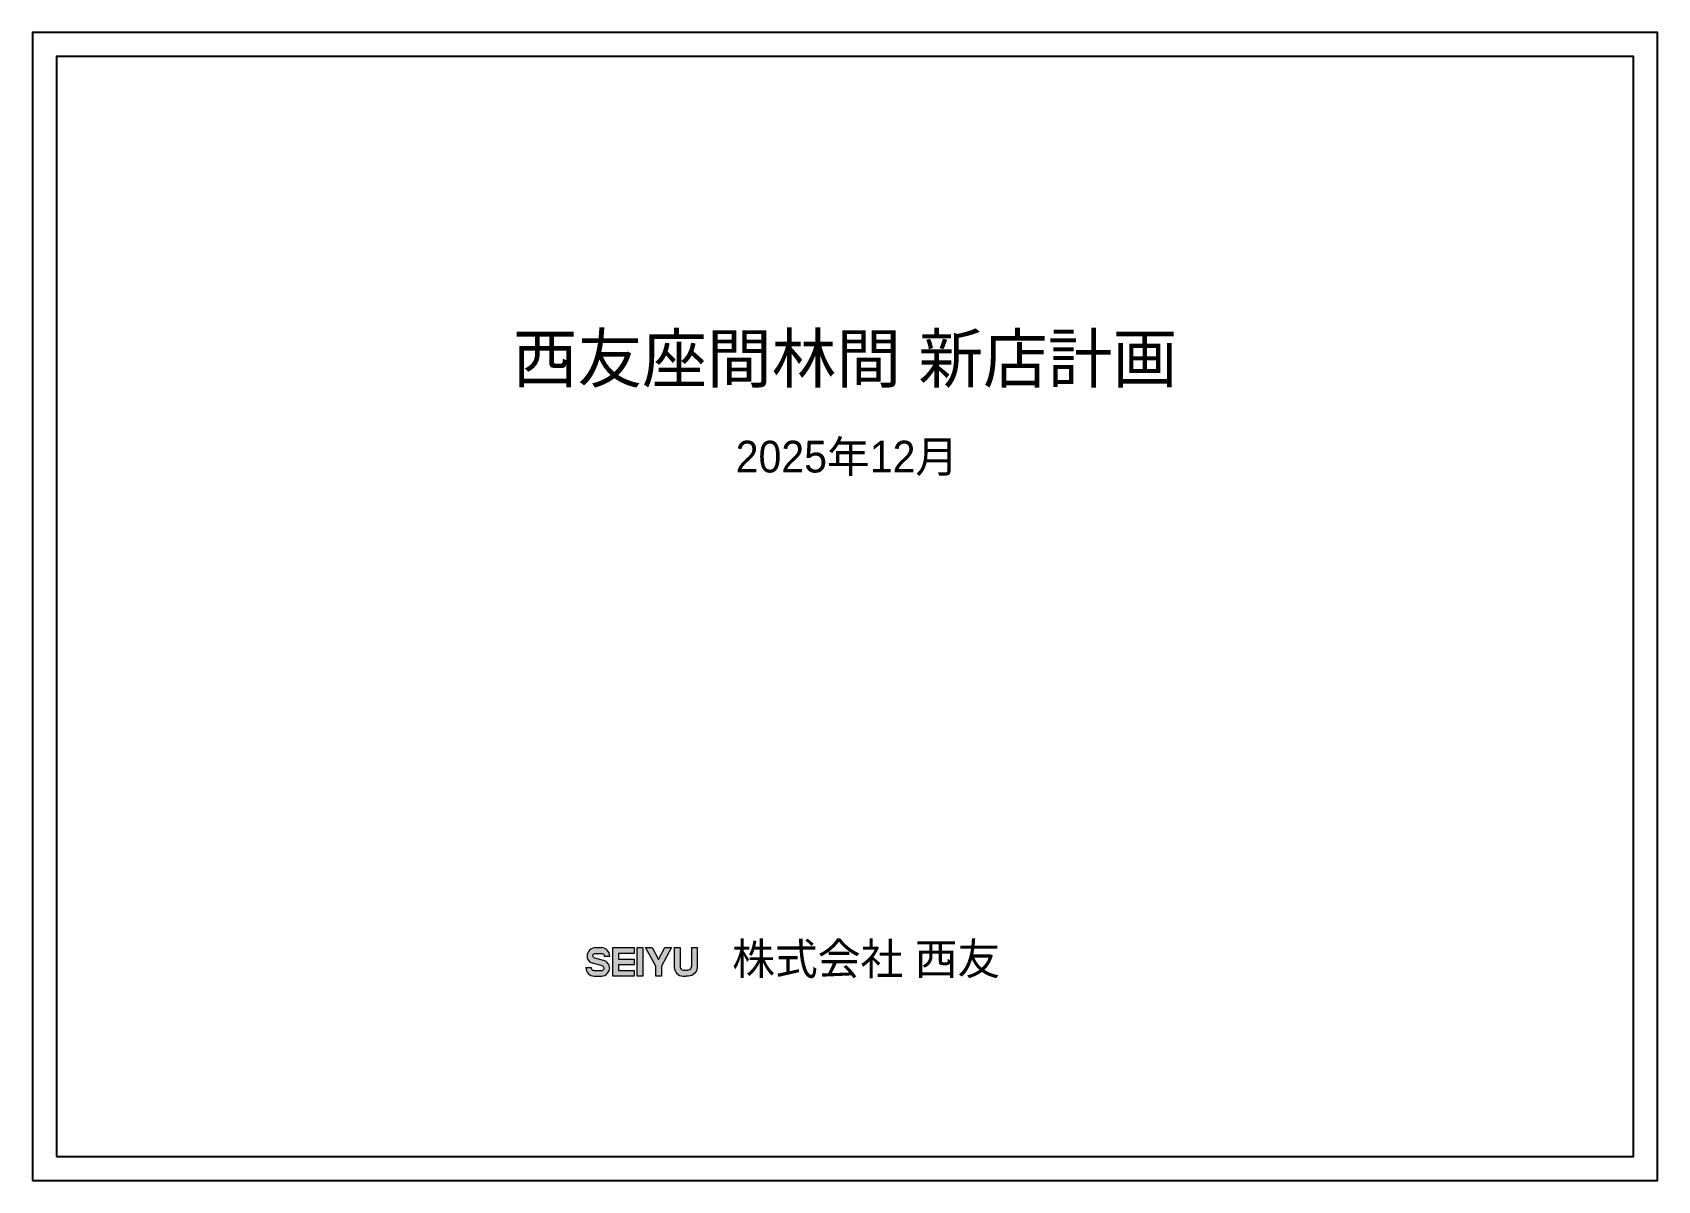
# Model space of a CAD drawing. Header units: millimetres. Extents: x 0 to 841, y 0 to 594.
import ezdxf
from ezdxf.enums import TextEntityAlignment as Align

# ---------------------------------------------------------------- set-up
doc = ezdxf.new("R2010")
doc.units = ezdxf.units.MM
doc.header["$LTSCALE"] = 0.2
doc.layers.get('Defpoints').update_dxf_attribs({"color": 40})
doc.layers.add('A_タイトル', color=7, linetype='Continuous')
doc.layers.add('A_タイトル枠', color=7, linetype='Continuous')
doc.layers.add('SEIYU_logo', color=1, linetype='Continuous', true_color=0xff0000)
doc.styles.add('スタイル1', font='MS PGothic.ttf')

msp = doc.modelspace()

# ---------------------------------------------------------------- hatches: boundary and pattern name
at = {"layer": 'SEIYU_logo'}
h = msp.add_hatch(color=256, dxfattribs=at)
h.dxf.hatch_style = 1
h.paths.add_polyline_path([(294.41, 117.51), (294.75, 117.42), (295.1, 117.34), (295.44, 117.08), (295.68, 116.81), (295.78, 116.4), (295.87, 116.06), (298.77, 116.06), (298.69, 116.91), (298.43, 117.77), (298, 118.45), (297.49, 119.13), (296.81, 119.65), (296.12, 120.07), (295.27, 120.33), (294.41, 120.5), (291.42, 120.5), (290.56, 120.33), (289.71, 120.07), (289.02, 119.65), (288.34, 119.13), (287.83, 118.45), (287.4, 117.77), (287.14, 116.91), (287.05, 116.01), (287.14, 115.2), (287.4, 114.43), (287.83, 113.75), (288.34, 113.15), (289.02, 112.72), (289.79, 112.38), (294.75, 111.01), (295.17, 110.91), (295.52, 110.58), (295.69, 110.24), (295.81, 109.89), (295.78, 109.56), (295.61, 109.3), (295.35, 109.04), (295.1, 108.87), (294.75, 108.7), (294.41, 108.7), (290.56, 108.7), (290.22, 108.79), (289.81, 108.89), (289.54, 109.13), (289.28, 109.47), (289.2, 109.81), (289.15, 110.15), (286.37, 110.16), (286.46, 109.3), (286.72, 108.44), (287.14, 107.76), (287.66, 107.08), (288.34, 106.56), (289.02, 106.14), (289.88, 105.88), (290.73, 105.71), (294.41, 105.71), (295.27, 105.88), (296.12, 106.14), (296.81, 106.56), (297.49, 107.08), (298, 107.76), (298.43, 108.44), (298.69, 109.3), (298.74, 109.87), (298.69, 110.33), (298.52, 111.01), (298.26, 111.69), (297.83, 112.29), (297.4, 112.81), (296.81, 113.23), (296.21, 113.58), (295.52, 113.83), (291.08, 115.11), (290.65, 115.29), (290.31, 115.63), (290.14, 115.97), (289.98, 116.31), (290.05, 116.65), (290.22, 116.91), (290.48, 117.17), (290.73, 117.34), (291.08, 117.51), (291.42, 117.51)])
h = msp.add_hatch(color=256, dxfattribs=at)
h.dxf.hatch_style = 1
h.paths.add_polyline_path([(311.43, 105.71), (311.43, 108.7), (303.31, 108.7), (303.31, 111.61), (311.43, 111.61), (311.43, 114.6), (303.31, 114.6), (303.31, 117.51), (311.43, 117.51), (311.43, 120.5), (300.31, 120.5), (300.31, 105.71)])
h = msp.add_hatch(color=256, dxfattribs=at)
h.dxf.hatch_style = 1
h.paths.add_polyline_path([(312.88, 105.71), (315.88, 105.71), (315.88, 120.5), (312.88, 120.5)])
h = msp.add_hatch(color=256, dxfattribs=at)
h.dxf.hatch_style = 1
h.paths.add_polyline_path([(322.55, 110.92), (322.55, 105.71), (325.45, 105.71), (325.45, 110.92), (330.67, 120.5), (327.25, 120.5), (324, 114.35), (320.66, 120.5), (317.33, 120.5)])
h = msp.add_hatch(color=256, dxfattribs=at)
h.dxf.hatch_style = 1
h.paths.add_polyline_path([(336.14, 109.04), (335.71, 109.39), (335.37, 109.9), (335.2, 110.41), (335.12, 110.92), (335.12, 120.5), (332.12, 120.5), (332.12, 110.16), (332.29, 109.3), (332.55, 108.44), (332.98, 107.76), (333.49, 107.08), (334.18, 106.56), (334.86, 106.14), (335.71, 105.88), (336.57, 105.71), (338.07, 105.71), (339.56, 105.71), (340.42, 105.88), (341.27, 106.14), (341.96, 106.56), (342.64, 107.08), (343.15, 107.76), (343.58, 108.44), (343.84, 109.3), (344.01, 110.16), (344.01, 120.5), (341.02, 120.5), (341.02, 110.92), (340.93, 110.41), (340.76, 109.9), (340.42, 109.39), (339.99, 109.04), (339.39, 108.87), (338.88, 108.79), (337.25, 108.79), (336.74, 108.87)])

# ---------------------------------------------------------------- linework, layer by layer
at = {"layer": 'A_タイトル枠', "color": 5}
msp.add_lwpolyline([(12.5, 12.5), (828.5, 12.5), (828.5, 581.5), (12.5, 581.5)], close=True, dxfattribs=at)
at = {"layer": 'Defpoints'}
msp.add_lwpolyline([(0, 0), (841, 0), (841, 594), (0, 594)], close=True, dxfattribs=at)
at = {"layer": 'SEIYU_logo', "lineweight": 18}
for p, q in [((287.4, 117.77), (287.14, 116.91)), ((287.83, 118.45), (287.4, 117.77)), ((288.34, 119.13), (287.83, 118.45)), ((289.02, 119.65), (288.34, 119.13)), ((289.71, 120.07), (289.02, 119.65)), ((290.56, 120.33), (289.71, 120.07)), ((291.42, 120.5), (290.56, 120.33)), ((291.42, 120.5), (294.41, 120.5)), ((295.27, 120.33), (294.41, 120.5)), ((296.12, 120.07), (295.27, 120.33)), ((296.81, 119.65), (296.12, 120.07)), ((297.49, 119.13), (296.81, 119.65)), ((298, 118.45), (297.49, 119.13)), ((298.43, 117.77), (298, 118.45)), ((298.69, 116.91), (298.43, 117.77)), ((332.12, 120.5), (335.12, 120.5)), ((335.12, 120.5), (335.12, 110.92)), ((341.02, 120.5), (341.02, 110.92)), ((286.37, 110.16), (289.15, 110.15)), ((286.37, 110.16), (286.46, 109.3)), ((287.14, 116.91), (287.05, 116.01)), ((287.05, 116.01), (287.14, 115.2)), ((287.14, 115.2), (287.4, 114.43)), ((287.4, 114.43), (287.83, 113.75)), ((287.83, 113.75), (288.34, 113.15)), ((288.34, 113.15), (289.02, 112.72)), ((289.02, 112.72), (289.79, 112.38)), ((289.15, 110.15), (289.2, 109.81)), ((289.2, 109.81), (289.28, 109.47)), ((289.28, 109.47), (289.54, 109.13)), ((294.75, 111.01), (289.79, 112.38)), ((289.98, 116.31), (290.05, 116.65)), ((290.14, 115.97), (289.98, 116.31)), ((290.05, 116.65), (290.22, 116.91)), ((290.31, 115.63), (290.14, 115.97)), ((290.22, 116.91), (290.48, 117.17)), ((290.65, 115.29), (290.31, 115.63)), ((290.48, 117.17), (290.73, 117.34)), ((291.08, 115.11), (290.65, 115.29)), ((290.73, 117.34), (291.08, 117.51)), ((291.08, 117.51), (291.42, 117.51)), ((295.52, 113.83), (291.08, 115.11)), ((291.42, 117.51), (294.41, 117.51)), ((294.41, 117.51), (294.75, 117.42)), ((294.75, 117.42), (295.1, 117.34)), ((295.17, 110.91), (294.75, 111.01)), ((295.1, 117.34), (295.44, 117.08)), ((295.52, 110.58), (295.17, 110.91)), ((295.44, 117.08), (295.68, 116.81)), ((296.21, 113.58), (295.52, 113.83)), ((295.69, 110.24), (295.52, 110.58)), ((295.61, 109.3), (295.78, 109.56)), ((295.68, 116.81), (295.78, 116.4)), ((295.81, 109.89), (295.69, 110.24)), ((295.78, 116.4), (295.87, 116.06)), ((295.78, 109.56), (295.81, 109.89)), ((295.87, 116.06), (298.77, 116.06)), ((296.81, 113.23), (296.21, 113.58)), ((297.4, 112.81), (296.81, 113.23)), ((297.83, 112.29), (297.4, 112.81)), ((298.26, 111.69), (297.83, 112.29)), ((298.52, 111.01), (298.26, 111.69)), ((298.69, 110.33), (298.52, 111.01)), ((298.77, 116.06), (298.69, 116.91)), ((298.74, 109.87), (298.69, 110.33)), ((298.69, 109.3), (298.74, 109.87)), ((335.12, 110.92), (335.2, 110.41)), ((335.2, 110.41), (335.37, 109.9)), ((335.37, 109.9), (335.71, 109.39)), ((335.71, 109.39), (336.14, 109.04)), ((340.42, 109.39), (339.99, 109.04)), ((340.76, 109.9), (340.42, 109.39)), ((340.93, 110.41), (340.76, 109.9)), ((341.02, 110.92), (340.93, 110.41)), ((286.46, 109.3), (286.72, 108.44)), ((286.72, 108.44), (287.14, 107.76)), ((287.14, 107.76), (287.66, 107.08)), ((287.66, 107.08), (288.34, 106.56)), ((288.34, 106.56), (289.02, 106.14)), ((289.02, 106.14), (289.88, 105.88)), ((289.54, 109.13), (289.81, 108.89)), ((289.81, 108.89), (290.22, 108.79)), ((289.88, 105.88), (290.73, 105.71)), ((290.22, 108.79), (290.56, 108.7)), ((290.56, 108.7), (294.41, 108.7)), ((290.73, 105.71), (294.41, 105.71)), ((294.41, 108.7), (294.75, 108.7)), ((294.41, 105.71), (295.27, 105.88)), ((294.75, 108.7), (295.1, 108.87)), ((295.1, 108.87), (295.35, 109.04)), ((295.27, 105.88), (296.12, 106.14)), ((295.35, 109.04), (295.61, 109.3)), ((296.12, 106.14), (296.81, 106.56)), ((296.81, 106.56), (297.49, 107.08)), ((297.49, 107.08), (298, 107.76)), ((298, 107.76), (298.43, 108.44)), ((298.43, 108.44), (298.69, 109.3)), ((336.14, 109.04), (336.74, 108.87)), ((336.74, 108.87), (337.25, 108.79)), ((339.39, 108.87), (338.88, 108.79)), ((339.99, 109.04), (339.39, 108.87))]:
    msp.add_line(p, q, dxfattribs=at)
for points in [[(311.43, 105.71), (300.31, 105.71), (300.31, 120.5), (311.43, 120.5), (311.43, 117.51), (303.31, 117.51), (303.31, 114.6), (311.43, 114.6), (311.43, 111.61), (303.31, 111.61), (303.31, 108.7), (311.43, 108.7)], [(315.88, 120.5), (315.88, 105.71), (312.88, 105.71), (312.88, 120.5)], [(320.66, 120.5), (324, 114.35), (327.25, 120.5), (330.67, 120.5), (325.45, 110.92), (325.45, 105.71), (322.55, 105.71), (322.55, 110.92), (317.33, 120.5)]]:
    msp.add_lwpolyline(points, close=True, dxfattribs=at)
for points in [[(332.12, 120.5), (332.12, 110.16), (332.29, 109.3), (332.55, 108.44), (332.98, 107.76), (333.49, 107.08), (334.18, 106.56), (334.86, 106.14), (335.71, 105.88), (336.57, 105.71), (338.07, 105.71)], [(341.02, 120.5), (344.01, 120.5), (344.01, 110.16), (343.84, 109.3), (343.58, 108.44), (343.15, 107.76), (342.64, 107.08), (341.96, 106.56), (341.27, 106.14), (340.42, 105.88), (339.56, 105.71), (338.07, 105.71)], [(337.25, 108.79), (338.88, 108.79)]]:
    msp.add_lwpolyline(points, dxfattribs=at)

# ---------------------------------------------------------------- texts
at = {"layer": 'A_タイトル', "linetype": 'Continuous', "style": 'スタイル1', "width": 0.99}
for s, height, p in [('西友座間林間 新店計画', 24.8075, (420.52, 425.74)), ('2025年12月', 16.4, (421.52, 374.88)), ('株式会社 西友', 16.4, (431.47, 114.95))]:
    msp.add_text(s, height=height, dxfattribs=at).set_placement(p, align=Align.MIDDLE)

doc.saveas('drawing.dxf')
